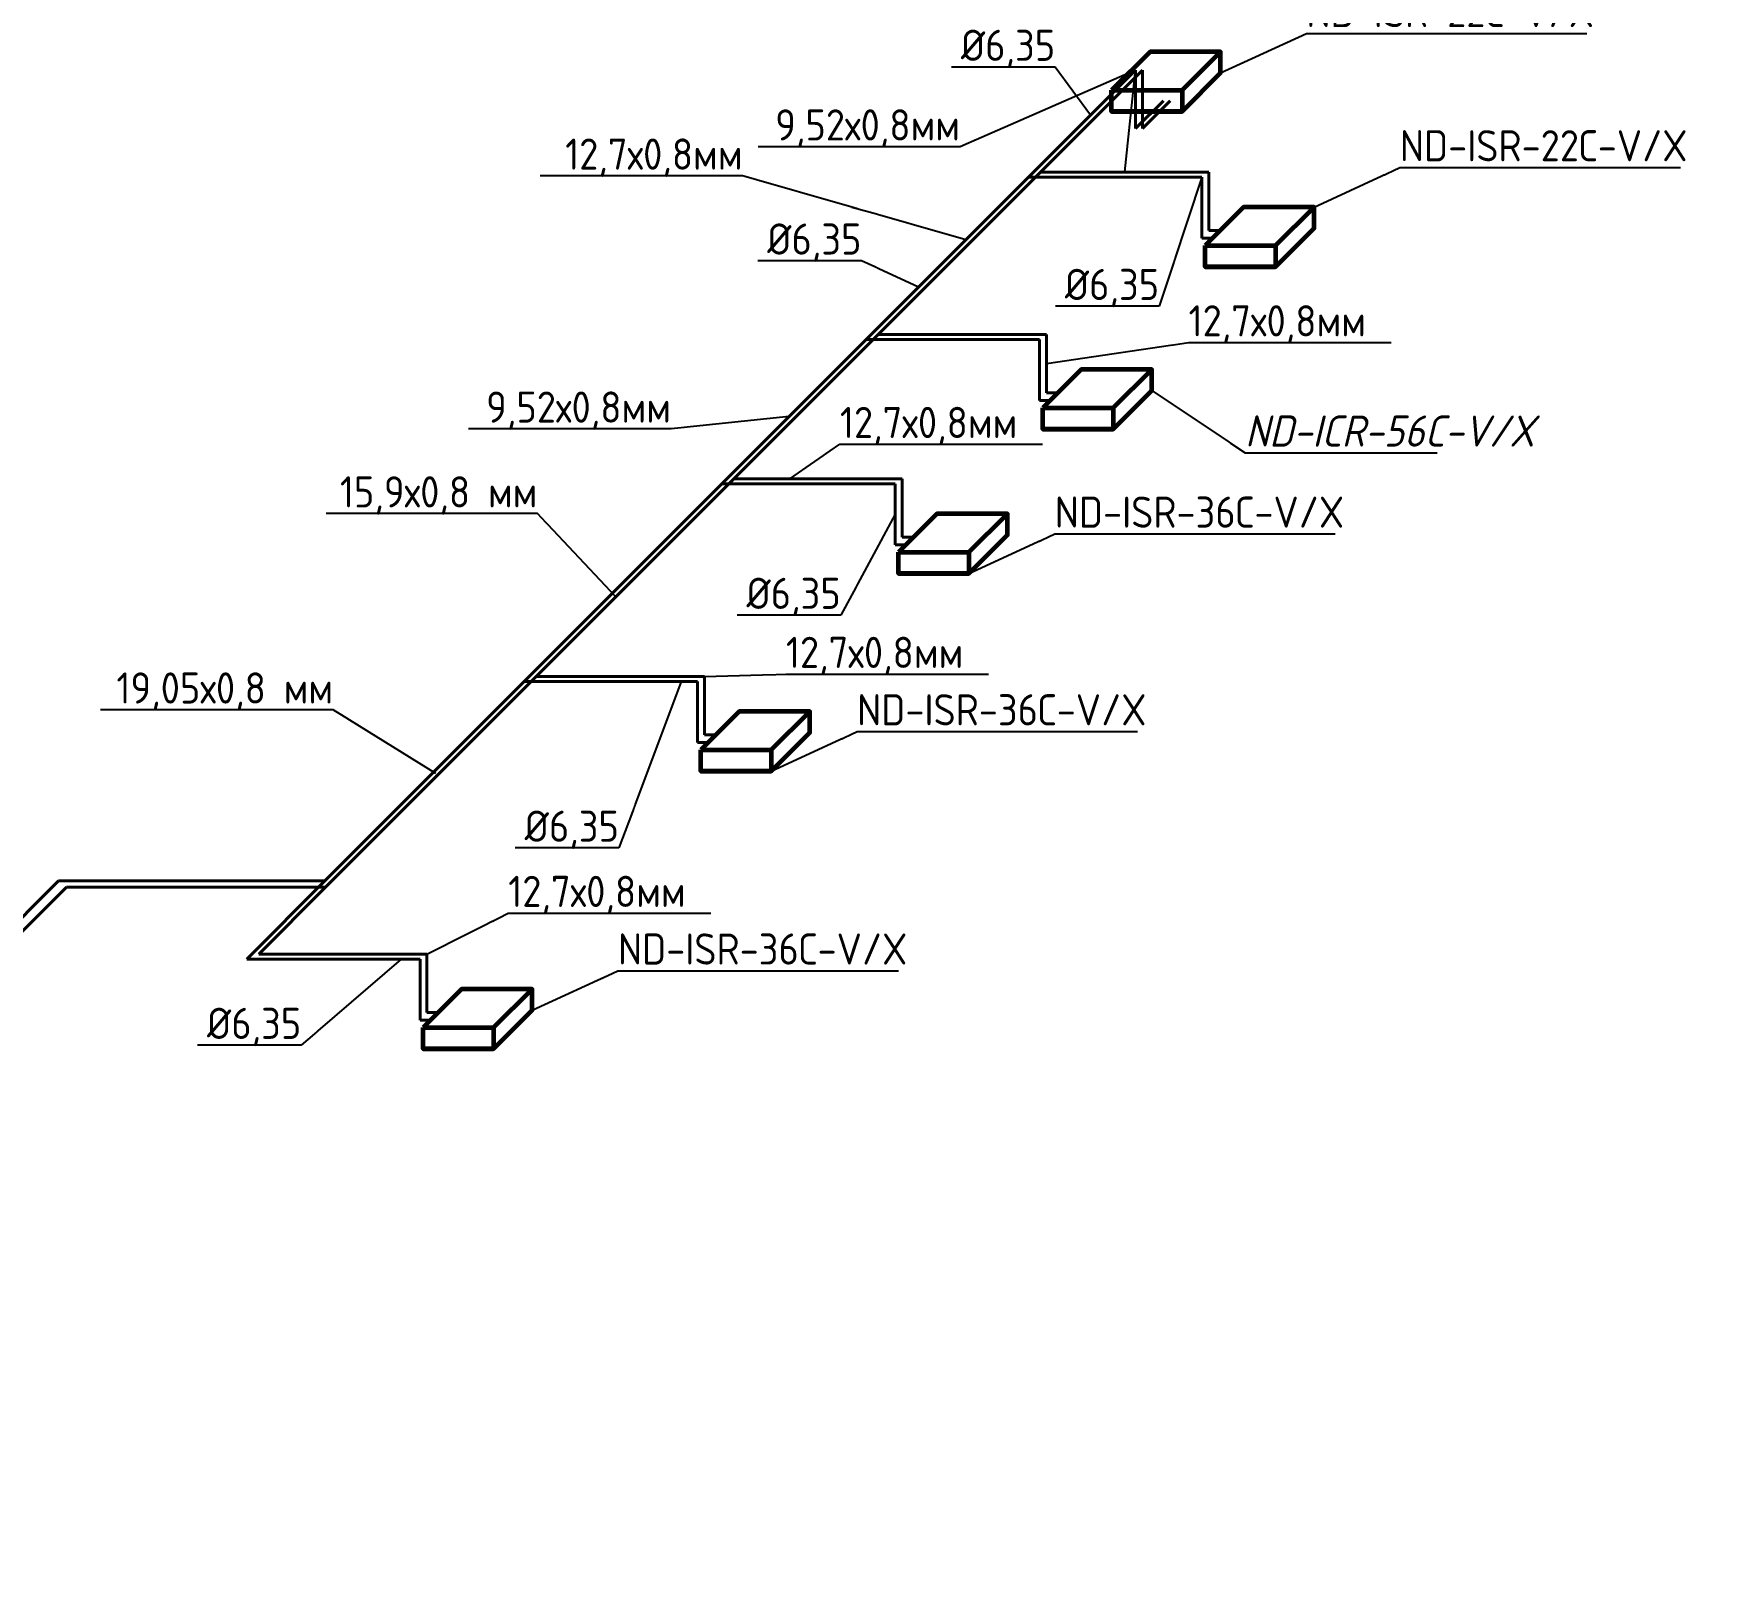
# Model space of a CAD drawing. Header units: millimetres. Extents: x -129048 to 476301, y -5853 to 215316.
# Drawn here: x -22279 to -8832, y 79105 to 91587 of the extents above; entities that cross this region are included whole.
import ezdxf
from ezdxf import colors
from ezdxf.entities.mleader import LeaderData, LeaderLine
from ezdxf.math import Vec2, Vec3

# ---------------------------------------------------------------- set-up
doc = ezdxf.new("R2010")
doc.units = ezdxf.units.MM
doc.layers.add('GAZLAITER', color=1, linetype='Continuous', lineweight=40)
doc.layers.add('Кондеи', color=6, linetype='Continuous', lineweight=60)
doc.styles.add('PIK', font='isocpeur.ttf', dxfattribs={"width": 0.9, "height": 250})

msp = doc.modelspace()

# ---------------------------------------------------------------- linework, layer by layer
at = {"layer": 'GAZLAITER', "lineweight": 40, "ltscale": 10}
for p, q in [((-13432.148, 91291.739), (-19938.888, 84784.999)), ((-13432.148, 90822.912), (-13432.148, 91291.739)), ((-13208.301, 91046.759), (-13432.148, 90822.912)), ((-12898.345, 90434.593), (-14289.294, 90434.593)), ((-14201.337, 89131.601), (-15592.285, 89131.601)), ((-15360.095, 87972.843), (-16751.044, 87972.843)), ((-16946.832, 86386.106), (-18337.781, 86386.106)), ((-22076.709, 84784.999), (-27756.969, 79104.739)), ((-19938.888, 84784.999), (-22076.709, 84784.999)), ((-19938.888, 84784.999), (-20566.697, 84157.19)), ((-19175.748, 84157.19), (-20566.697, 84157.19))]:
    msp.add_line(p, q, dxfattribs=at)
at = {"layer": 'GAZLAITER', "color": 5}
for p, q in [((-13376.586, 91291.739), (-19933.945, 84734.38)), ((-12842.783, 90474.81), (-14193.515, 90474.81)), ((-12842.783, 90005.983), (-12842.783, 90474.81)), ((-12842.783, 90005.983), (-12752.464, 90005.983)), ((-14145.775, 89171.819), (-15496.507, 89171.819)), ((-14145.775, 88702.992), (-14145.775, 89171.819)), ((-14145.775, 88702.992), (-14055.456, 88702.992)), ((-15304.534, 88013.06), (-16655.266, 88013.06)), ((-15304.534, 87544.233), (-15304.534, 88013.06)), ((-15304.534, 87544.233), (-15214.215, 87544.233)), ((-16891.27, 86426.323), (-18242.002, 86426.323)), ((-16891.27, 85957.496), (-16891.27, 86426.323)), ((-16891.27, 85957.496), (-16800.951, 85957.496)), ((-22014.408, 84734.38), (-27581.133, 79167.655)), ((-19933.945, 84734.38), (-22014.408, 84734.38)), ((-19933.945, 84734.38), (-20470.919, 84197.407)), ((-19120.187, 84197.407), (-20470.919, 84197.407)), ((-19120.187, 83728.58), (-19120.187, 84197.407)), ((-19120.187, 83728.58), (-19029.867, 83728.58))]:
    msp.add_line(p, q, dxfattribs=at)
at = {"layer": 'GAZLAITER', "color": 5, "lineweight": 40, "ltscale": 10}
for p, q in [((-13376.586, 90822.912), (-13376.586, 91291.739)), ((-13152.74, 91046.759), (-13376.586, 90822.912))]:
    msp.add_line(p, q, dxfattribs=at)
at = {"layer": 'GAZLAITER'}
for p, q in [((-12898.345, 89945.084), (-12898.345, 90434.593)), ((-12898.345, 89945.084), (-12813.363, 89945.084)), ((-14201.337, 88642.093), (-14201.337, 89131.601)), ((-14201.337, 88642.093), (-14116.355, 88642.093)), ((-15360.095, 87483.334), (-15360.095, 87972.843)), ((-15360.095, 87483.334), (-15275.113, 87483.334)), ((-16946.832, 85896.597), (-16946.832, 86386.106)), ((-16946.832, 85896.597), (-16861.85, 85896.597)), ((-19175.748, 83667.681), (-19175.748, 84157.19)), ((-19175.748, 83667.681), (-19090.766, 83667.681))]:
    msp.add_line(p, q, dxfattribs=at)
at = {"layer": 'Кондеи'}
for p, q in [((-12748.747, 91270.402), (-12748.747, 91440.764)), ((-11998.288, 90023.157), (-11998.288, 90193.519)), ((-13301.279, 88720.165), (-13301.279, 88890.528)), ((-14460.038, 87561.406), (-14460.038, 87731.769)), ((-16046.775, 85974.67), (-16046.775, 86145.033)), ((-18275.691, 83745.754), (-18275.691, 83916.116))]:
    msp.add_line(p, q, dxfattribs=at)
for points in [[(-13624.212, 91131.94), (-13057.572, 91131.94), (-12748.747, 91440.764), (-13315.388, 91440.764)], [(-13624.212, 90961.577), (-13057.572, 90961.577), (-12748.747, 91270.402), (-13057.572, 90961.577)], [(-13624.212, 91131.94), (-13057.572, 91131.94), (-13057.572, 90961.577), (-13624.212, 90961.577)], [(-12873.752, 89884.695), (-12307.112, 89884.695), (-11998.288, 90193.519), (-12564.928, 90193.519)], [(-12873.752, 89714.333), (-12307.112, 89714.333), (-11998.288, 90023.157), (-12307.112, 89714.333)], [(-12873.752, 89884.695), (-12307.112, 89884.695), (-12307.112, 89714.333), (-12873.752, 89714.333)], [(-14176.744, 88581.704), (-13610.103, 88581.704), (-13301.279, 88890.528), (-13867.919, 88890.528)], [(-14176.744, 88411.341), (-13610.103, 88411.341), (-13301.279, 88720.165), (-13610.103, 88411.341)], [(-14176.744, 88581.704), (-13610.103, 88581.704), (-13610.103, 88411.341), (-14176.744, 88411.341)], [(-15335.503, 87422.945), (-14768.862, 87422.945), (-14460.038, 87731.769), (-15026.678, 87731.769)], [(-15335.503, 87252.582), (-14768.862, 87252.582), (-14460.038, 87561.406), (-14768.862, 87252.582)], [(-15335.503, 87422.945), (-14768.862, 87422.945), (-14768.862, 87252.582), (-15335.503, 87252.582)], [(-16922.239, 85836.208), (-16355.599, 85836.208), (-16046.775, 86145.033), (-16613.415, 86145.033)], [(-16922.239, 85665.846), (-16355.599, 85665.846), (-16046.775, 85974.67), (-16355.599, 85665.846)], [(-16922.239, 85836.208), (-16355.599, 85836.208), (-16355.599, 85665.846), (-16922.239, 85665.846)], [(-19151.155, 83607.292), (-18584.515, 83607.292), (-18275.691, 83916.116), (-18842.331, 83916.116)], [(-19151.155, 83436.929), (-18584.515, 83436.929), (-18275.691, 83745.754), (-18584.515, 83436.929)], [(-19151.155, 83607.292), (-18584.515, 83607.292), (-18584.515, 83436.929), (-19151.155, 83436.929)]]:
    msp.add_lwpolyline(points, close=True, dxfattribs=at)

# ---------------------------------------------------------------- next in the draw order: leaders
at = {"layer": 'GAZLAITER', "color": 18, "lineweight": 25, "ltscale": 10, "true_color": 0x000000}
ml = msp.add_multileader_mtext('Standard', dxfattribs=at)
ml.set_content('{\\C256;\\c0;%%C6,35}', color=1, style='PIK')
ml.set_leader_properties()
ml.build(insert=Vec2(0, 0))
ml.multileader.update_dxf_attribs({"text_left_attachment_type": 6, "text_right_attachment_type": 6, "dogleg_length": 0.36, "arrow_head_size": 0.18})
ctx = ml.context
ctx.base_point, ctx.char_height, ctx.arrow_head_size, ctx.landing_gap_size, ctx.plane_origin = Vec3(-14785.414, 91317.028), 250, 0.18, 0.09, Vec3(-16766.921, 93991.945)
ctx.left_attachment, ctx.right_attachment, ctx.text_align_type = 6, 6, 2
notes = []
notes.append((ctx, [(1, (1, 1, 0), (-14076.124, 91317.028), (-1, 0), 0.36, [(0, [(-13794.154, 90929.733)], 0, [])])]))
ctx.mtext.insert, ctx.mtext.alignment, ctx.mtext.flow_direction = Vec3(-14076.574, 91617.028), 3, 5
ctx.mtext.has_bg_fill, ctx.mtext.bg_color, ctx.mtext.bg_scale_factor, ctx.mtext.bg_transparency, ctx.mtext.use_window_bg_color = 1, -1027028792, 1.5, 0, 1
ml = msp.add_multileader_mtext('Standard', dxfattribs=at)
ml.set_content('{\\C256;\\c0;%%C6,35}', color=1, style='PIK')
ml.set_leader_properties()
ml.build(insert=Vec2(0, 0))
ml.multileader.update_dxf_attribs({"text_left_attachment_type": 6, "text_right_attachment_type": 6, "dogleg_length": 0.36, "arrow_head_size": 0.18})
ctx = ml.context
ctx.base_point, ctx.char_height, ctx.arrow_head_size, ctx.landing_gap_size, ctx.plane_origin = Vec3(-16340.616, 89761.826), 250, 0.18, 0.09, Vec3(-18145.996, 92612.871)
ctx.left_attachment, ctx.right_attachment, ctx.text_align_type = 6, 6, 2
notes.append((ctx, [(1, (1, 1, 0), (-15631.326, 89761.826), (-1, 0), 0.36, [(0, [(-15173.228, 89550.659)], 0, [])])]))
ctx.mtext.insert, ctx.mtext.alignment, ctx.mtext.flow_direction = Vec3(-15631.776, 90061.826), 3, 5
ctx.mtext.has_bg_fill, ctx.mtext.bg_color, ctx.mtext.bg_scale_factor, ctx.mtext.bg_transparency, ctx.mtext.use_window_bg_color = 1, -1027028792, 1.5, 0, 1
ml = msp.add_multileader_mtext('Standard', dxfattribs=at)
ml.set_content('15,9х0,8 мм', color=(0, 0, 0), style='PIK')
ml.set_leader_properties()
ml.build(insert=Vec2(0, 0))
ml.multileader.update_dxf_attribs({"text_left_attachment_type": 6, "text_right_attachment_type": 6, "dogleg_length": 0.36, "arrow_head_size": 0.18})
ctx = ml.context
ctx.base_point, ctx.char_height, ctx.arrow_head_size, ctx.landing_gap_size, ctx.plane_origin = Vec3(-19740.857, 87732.426), 250, 0.18, 0.09, Vec3(-17602.773, 87065.552)
ctx.left_attachment, ctx.right_attachment, ctx.text_align_type = 6, 6, 2
notes.append((ctx, [(0, (1, 1, 0), (-18232.817, 87732.426), (-1, 0), 0.36, [(0, [(-17602.773, 87065.552)], 0, [])])]))
ctx.mtext.insert, ctx.mtext.alignment, ctx.mtext.flow_direction = Vec3(-18233.267, 88032.426), 3, 5
ctx.mtext.has_bg_fill, ctx.mtext.bg_color, ctx.mtext.bg_scale_factor, ctx.mtext.bg_transparency, ctx.mtext.use_window_bg_color = 1, -1027028792, 1.5, 0, 1
ml = msp.add_multileader_mtext('Standard', dxfattribs=at)
ml.set_content('{\\C256;\\c0;%%C6,35}', color=1, style='PIK')
ml.set_leader_properties()
ml.build(insert=Vec2(0, 0))
ml.multileader.update_dxf_attribs({"text_left_attachment_type": 6, "text_right_attachment_type": 6, "dogleg_length": 0.36, "arrow_head_size": 0.18})
ctx = ml.context
ctx.base_point, ctx.char_height, ctx.arrow_head_size, ctx.landing_gap_size, ctx.plane_origin = Vec3(-16507.161, 86917.968), 250, 0.18, 0.09, Vec3(-18488.669, 89592.885)
ctx.left_attachment, ctx.right_attachment, ctx.text_align_type = 6, 6, 2
notes.append((ctx, [(1, (1, 1, 0), (-15797.871, 86917.968), (-1, 0), 0.36, [(0, [(-15360.095, 87728.088)], 0, [])])]))
ctx.mtext.insert, ctx.mtext.alignment, ctx.mtext.flow_direction = Vec3(-15798.321, 87217.968), 3, 5
ctx.mtext.has_bg_fill, ctx.mtext.bg_color, ctx.mtext.bg_scale_factor, ctx.mtext.bg_transparency, ctx.mtext.use_window_bg_color = 1, -1027028792, 1.5, 0, 1
ml = msp.add_multileader_mtext('Standard', dxfattribs=at)
ml.set_content('19,05х0,8 мм', color=(0, 0, 0), style='PIK')
ml.set_leader_properties()
ml.build(insert=Vec2(0, 0))
ml.multileader.update_dxf_attribs({"text_left_attachment_type": 6, "text_right_attachment_type": 6, "dogleg_length": 0.36, "arrow_head_size": 0.18})
ctx = ml.context
ctx.base_point, ctx.char_height, ctx.arrow_head_size, ctx.landing_gap_size, ctx.plane_origin = Vec3(-21537.981, 86158.206), 250, 0.18, 0.09, Vec3(-19553.437, 86038.255)
ctx.left_attachment, ctx.right_attachment, ctx.text_align_type = 6, 6, 2
notes.append((ctx, [(0, (1, 1, 0), (-19872.441, 86158.206), (-1, 0), 0.36, [(1, [(-19049.434, 85645.84)], 0, [])])]))
ctx.mtext.insert, ctx.mtext.alignment, ctx.mtext.flow_direction = Vec3(-19872.891, 86458.206), 3, 5
ctx.mtext.has_bg_fill, ctx.mtext.bg_color, ctx.mtext.bg_scale_factor, ctx.mtext.bg_transparency, ctx.mtext.use_window_bg_color = 1, -1027028792, 1.5, 0, 1
ml = msp.add_multileader_mtext('Standard', dxfattribs=at)
ml.set_content('{\\C256;\\c0;%%C6,35}', color=1, style='PIK')
ml.set_leader_properties()
ml.build(insert=Vec2(0, 0))
ml.multileader.update_dxf_attribs({"text_left_attachment_type": 6, "text_right_attachment_type": 6, "dogleg_length": 0.36, "arrow_head_size": 0.18})
ctx = ml.context
ctx.base_point, ctx.char_height, ctx.arrow_head_size, ctx.landing_gap_size, ctx.plane_origin = Vec3(-18287.868, 85048.864), 250, 0.18, 0.09, Vec3(-20167.268, 87723.781)
ctx.left_attachment, ctx.right_attachment, ctx.text_align_type = 6, 6, 2
notes.append((ctx, [(1, (1, 1, 0), (-17578.578, 85048.864), (-1, 0), 0.36, [(0, [(-17078.935, 86386.106)], 0, [])])]))
ctx.mtext.insert, ctx.mtext.alignment, ctx.mtext.flow_direction = Vec3(-17579.028, 85348.864), 3, 5
ctx.mtext.has_bg_fill, ctx.mtext.bg_color, ctx.mtext.bg_scale_factor, ctx.mtext.bg_transparency, ctx.mtext.use_window_bg_color = 1, -1027028792, 1.5, 0, 1
ml = msp.add_multileader_mtext('Standard', dxfattribs=at)
ml.set_content('{\\C256;\\c0;%%C6,35}', color=1, style='PIK')
ml.set_leader_properties()
ml.build(insert=Vec2(0, 0))
ml.multileader.update_dxf_attribs({"text_left_attachment_type": 6, "text_right_attachment_type": 6, "dogleg_length": 0.36, "arrow_head_size": 0.18})
ctx = ml.context
ctx.base_point, ctx.char_height, ctx.arrow_head_size, ctx.landing_gap_size, ctx.plane_origin = Vec3(-20838.056, 83465.984), 250, 0.18, 0.09, Vec3(-22819.564, 86140.901)
ctx.left_attachment, ctx.right_attachment, ctx.text_align_type = 6, 6, 2
notes.append((ctx, [(1, (1, 1, 0), (-20128.766, 83465.984), (-1, 0), 0.36, [(0, [(-19327.763, 84157.19)], 0, [])])]))
ctx.mtext.insert, ctx.mtext.alignment, ctx.mtext.flow_direction = Vec3(-20129.216, 83765.984), 3, 5
ctx.mtext.has_bg_fill, ctx.mtext.bg_color, ctx.mtext.bg_scale_factor, ctx.mtext.bg_transparency, ctx.mtext.use_window_bg_color = 1, -1027028792, 1.5, 0, 1
at = {"layer": 'Кондеи', "color": 18, "lineweight": 25, "ltscale": 10, "true_color": 0x000000}
ml = msp.add_multileader_mtext('Standard', dxfattribs=at)
ml.set_content('ND-ISR-22С-V/X', color=(0, 0, 0), style='PIK')
ml.set_leader_properties()
ml.build(insert=Vec2(0, 0))
ml.multileader.update_dxf_attribs({"text_left_attachment_type": 6, "text_right_attachment_type": 6, "dogleg_length": 0.36, "arrow_head_size": 0.18})
ctx = ml.context
ctx.base_point, ctx.char_height, ctx.arrow_head_size, ctx.landing_gap_size, ctx.plane_origin = Vec3(-12059.779, 91587.613), 250, 0.18, 0.09, Vec3(-12748.747, 91058.802)
ctx.left_attachment, ctx.right_attachment = 6, 6
notes.append((ctx, [(0, (1, 1, 0), (-12060.139, 91587.613), (1, 0), 0.36, [(0, [(-12748.747, 91270.402)], 0, [])])]))
ctx.mtext.insert, ctx.mtext.flow_direction = Vec3(-12059.689, 91887.613), 5
ctx.mtext.has_bg_fill, ctx.mtext.bg_color, ctx.mtext.bg_scale_factor, ctx.mtext.bg_transparency, ctx.mtext.use_window_bg_color = 1, -1027028792, 1.5, 0, 1
ml = msp.add_multileader_mtext('Standard', dxfattribs=at)
ml.set_content('ND-ISR-22С-V/X', color=(0, 0, 0), style='PIK')
ml.set_leader_properties()
ml.build(insert=Vec2(0, 0))
ml.multileader.update_dxf_attribs({"text_left_attachment_type": 6, "text_right_attachment_type": 6, "dogleg_length": 0.36, "arrow_head_size": 0.18})
ctx = ml.context
ctx.base_point, ctx.char_height, ctx.arrow_head_size, ctx.landing_gap_size, ctx.plane_origin = Vec3(-11309.319, 90510.731), 250, 0.18, 0.09, Vec3(-11998.288, 89981.92)
ctx.left_attachment, ctx.right_attachment = 6, 6
notes.append((ctx, [(0, (1, 1, 0), (-11309.679, 90510.731), (1, 0), 0.36, [(0, [(-11998.288, 90193.519)], 0, [])])]))
ctx.mtext.insert, ctx.mtext.flow_direction = Vec3(-11309.229, 90810.731), 5
ctx.mtext.has_bg_fill, ctx.mtext.bg_color, ctx.mtext.bg_scale_factor, ctx.mtext.bg_transparency, ctx.mtext.use_window_bg_color = 1, -1027028792, 1.5, 0, 1
ml = msp.add_multileader_mtext('Standard', dxfattribs=at)
ml.set_content('{\\fISOCPEUR|b1|i1|c204|p34;ND-ICR-56C-V/X}', color=(0, 0, 0), style='PIK')
ml.set_leader_properties()
ml.build(insert=Vec2(0, 0))
ml.multileader.update_dxf_attribs({"text_left_attachment_type": 6, "text_right_attachment_type": 6, "dogleg_length": 0.36, "arrow_head_size": 0.18})
ctx = ml.context
ctx.base_point, ctx.char_height, ctx.arrow_head_size, ctx.landing_gap_size, ctx.plane_origin = Vec3(-12551.753, 88220.68), 250, 0.18, 0.09, Vec3(-13301.279, 88720.165)
ctx.left_attachment, ctx.right_attachment = 6, 6
notes.append((ctx, [(0, (1, 1, 0), (-12552.113, 88220.68), (1, 0), 0.36, [(0, [(-13301.279, 88720.165)], 0, [])])]))
ctx.mtext.insert, ctx.mtext.width, ctx.mtext.flow_direction = Vec3(-12551.663, 88520.68), 1527.61426, 5
ctx.mtext.has_bg_fill, ctx.mtext.bg_color, ctx.mtext.bg_scale_factor, ctx.mtext.bg_transparency, ctx.mtext.use_window_bg_color = 1, -1027028792, 1.5, 0, 1
ml = msp.add_multileader_mtext('Standard', dxfattribs=at)
ml.set_content('ND-ISR-36С-V/X', color=(0, 0, 0), style='PIK')
ml.set_leader_properties()
ml.build(insert=Vec2(0, 0))
ml.multileader.update_dxf_attribs({"text_left_attachment_type": 6, "text_right_attachment_type": 6, "dogleg_length": 0.36, "arrow_head_size": 0.18})
ctx = ml.context
ctx.base_point, ctx.char_height, ctx.arrow_head_size, ctx.landing_gap_size, ctx.plane_origin = Vec3(-14079.894, 87569.794), 250, 0.18, 0.09, Vec3(-14768.862, 87040.983)
ctx.left_attachment, ctx.right_attachment = 6, 6
notes.append((ctx, [(0, (1, 1, 0), (-14080.254, 87569.794), (1, 0), 0.36, [(0, [(-14768.862, 87252.582)], 0, [])])]))
ctx.mtext.insert, ctx.mtext.flow_direction = Vec3(-14079.804, 87869.794), 5
ctx.mtext.has_bg_fill, ctx.mtext.bg_color, ctx.mtext.bg_scale_factor, ctx.mtext.bg_transparency, ctx.mtext.use_window_bg_color = 1, -1027028792, 1.5, 0, 1
ml = msp.add_multileader_mtext('Standard', dxfattribs=at)
ml.set_content('ND-ISR-36С-V/X', color=(0, 0, 0), style='PIK')
ml.set_leader_properties()
ml.build(insert=Vec2(0, 0))
ml.multileader.update_dxf_attribs({"text_left_attachment_type": 6, "text_right_attachment_type": 6, "dogleg_length": 0.36, "arrow_head_size": 0.18})
ctx = ml.context
ctx.base_point, ctx.char_height, ctx.arrow_head_size, ctx.landing_gap_size, ctx.plane_origin = Vec3(-15666.63, 85983.058), 250, 0.18, 0.09, Vec3(-16355.599, 85454.247)
ctx.left_attachment, ctx.right_attachment = 6, 6
notes.append((ctx, [(0, (1, 1, 0), (-15666.99, 85983.058), (1, 0), 0.36, [(0, [(-16355.599, 85665.846)], 0, [])])]))
ctx.mtext.insert, ctx.mtext.flow_direction = Vec3(-15666.54, 86283.058), 5
ctx.mtext.has_bg_fill, ctx.mtext.bg_color, ctx.mtext.bg_scale_factor, ctx.mtext.bg_transparency, ctx.mtext.use_window_bg_color = 1, -1027028792, 1.5, 0, 1
ml = msp.add_multileader_mtext('Standard', dxfattribs=at)
ml.set_content('ND-ISR-36С-V/X', color=(0, 0, 0), style='PIK')
ml.set_leader_properties()
ml.build(insert=Vec2(0, 0))
ml.multileader.update_dxf_attribs({"text_left_attachment_type": 6, "text_right_attachment_type": 6, "dogleg_length": 0.36, "arrow_head_size": 0.18})
ctx = ml.context
ctx.base_point, ctx.char_height, ctx.arrow_head_size, ctx.landing_gap_size, ctx.plane_origin = Vec3(-17586.723, 84062.965), 250, 0.18, 0.09, Vec3(-18275.691, 83534.154)
ctx.left_attachment, ctx.right_attachment = 6, 6
notes.append((ctx, [(0, (1, 1, 0), (-17587.083, 84062.965), (1, 0), 0.36, [(0, [(-18275.691, 83745.754)], 0, [])])]))
ctx.mtext.insert, ctx.mtext.flow_direction = Vec3(-17586.633, 84362.965), 5
ctx.mtext.has_bg_fill, ctx.mtext.bg_color, ctx.mtext.bg_scale_factor, ctx.mtext.bg_transparency, ctx.mtext.use_window_bg_color = 1, -1027028792, 1.5, 0, 1
for ctx, leaders in notes:
    for number, flags, end, landing, length, lines in leaders:
        leader = LeaderData()
        leader.index, (leader.has_last_leader_line, leader.has_dogleg_vector, leader.attachment_direction) = number, flags
        leader.last_leader_point, leader.dogleg_vector, leader.dogleg_length = Vec3(end), Vec3(landing), length
        for number, points, colour, breaks in lines:
            line = LeaderLine()
            line.index, line.vertices, line.color, line.breaks = number, Vec3.list(points), colors.encode_raw_color(colour), breaks
            leader.lines.append(line)
        ctx.leaders.append(leader)

# ---------------------------------------------------------------- next in the draw order: leaders
at = {"layer": 'GAZLAITER', "color": 18, "lineweight": 25, "ltscale": 10, "true_color": 0x000000}
ml = msp.add_multileader_mtext('Standard', dxfattribs=at)
ml.set_content('9,52х0,8мм', color=(0, 0, 0), style='PIK')
ml.set_leader_properties()
ml.build(insert=Vec2(0, 0))
ml.multileader.update_dxf_attribs({"text_left_attachment_type": 6, "text_right_attachment_type": 6, "dogleg_length": 0.36, "arrow_head_size": 0.18})
ctx = ml.context
ctx.base_point, ctx.char_height, ctx.arrow_head_size, ctx.landing_gap_size, ctx.plane_origin = Vec3(-16258.342, 90677.904), 250, 0.18, 0.09, Vec3(-15892.935, 92462.174)
ctx.left_attachment, ctx.right_attachment, ctx.text_align_type = 6, 6, 2
notes = []
notes.append((ctx, [(1, (1, 1, 0), (-14840.302, 90677.904), (-1, 0), 0.36, [(1, [(-13518.149, 90474.81), (-13432.148, 91291.739)], 0, [])])]))
ctx.mtext.insert, ctx.mtext.alignment, ctx.mtext.flow_direction = Vec3(-14840.752, 90977.904), 3, 5
ctx.mtext.has_bg_fill, ctx.mtext.bg_color, ctx.mtext.bg_scale_factor, ctx.mtext.bg_transparency, ctx.mtext.use_window_bg_color = 1, -1027028792, 1.5, 0, 1
ml = msp.add_multileader_mtext('Standard', dxfattribs=at)
ml.set_content('12,7х0,8мм', color=(0, 0, 0), style='PIK')
ml.set_leader_properties()
ml.build(insert=Vec2(0, 0))
ml.multileader.update_dxf_attribs({"text_left_attachment_type": 6, "text_right_attachment_type": 6, "dogleg_length": 0.36, "arrow_head_size": 0.18})
ctx = ml.context
ctx.base_point, ctx.char_height, ctx.arrow_head_size, ctx.landing_gap_size, ctx.plane_origin = Vec3(-15804.933, 88289.509), 250, 0.18, 0.09, Vec3(-16902.463, 89131.42)
ctx.left_attachment, ctx.right_attachment = 6, 6
notes.append((ctx, [(0, (1, 1, 0), (-15805.293, 88289.509), (1, 0), 0.36, [(0, [(-16208.21, 88013.06)], 0, [])])]))
ctx.mtext.insert, ctx.mtext.flow_direction = Vec3(-15804.843, 88589.509), 5
ctx.mtext.has_bg_fill, ctx.mtext.bg_color, ctx.mtext.bg_scale_factor, ctx.mtext.bg_transparency, ctx.mtext.use_window_bg_color = 1, -1027028792, 1.5, 0, 1
ml = msp.add_multileader_mtext('Standard', dxfattribs=at)
ml.set_content('12,7х0,8мм', color=(0, 0, 0), style='PIK')
ml.set_leader_properties()
ml.build(insert=Vec2(0, 0))
ml.multileader.update_dxf_attribs({"text_left_attachment_type": 6, "text_right_attachment_type": 6, "dogleg_length": 0.36, "arrow_head_size": 0.18})
ctx = ml.context
ctx.base_point, ctx.char_height, ctx.arrow_head_size, ctx.landing_gap_size, ctx.plane_origin = Vec3(-16238.537, 86444.047), 250, 0.18, 0.09, Vec3(-17743.493, 87285.959)
ctx.left_attachment, ctx.right_attachment = 6, 6
notes.append((ctx, [(0, (1, 1, 0), (-16238.897, 86444.047), (1, 0), 0.36, [(0, [(-16891.27, 86426.323)], 0, [])])]))
ctx.mtext.insert, ctx.mtext.flow_direction = Vec3(-16238.447, 86744.047), 5
ctx.mtext.has_bg_fill, ctx.mtext.bg_color, ctx.mtext.bg_scale_factor, ctx.mtext.bg_transparency, ctx.mtext.use_window_bg_color = 1, -1027028792, 1.5, 0, 1
ml = msp.add_multileader_mtext('Standard', dxfattribs=at)
ml.set_content('12,7х0,8мм', color=(0, 0, 0), style='PIK')
ml.set_leader_properties()
ml.build(insert=Vec2(0, 0))
ml.multileader.update_dxf_attribs({"text_left_attachment_type": 6, "text_right_attachment_type": 6, "dogleg_length": 0.36, "arrow_head_size": 0.18})
ctx = ml.context
ctx.base_point, ctx.char_height, ctx.arrow_head_size, ctx.landing_gap_size, ctx.plane_origin = Vec3(-18467.453, 84525.463), 250, 0.18, 0.09, Vec3(-19972.409, 85057.042)
ctx.left_attachment, ctx.right_attachment = 6, 6
notes.append((ctx, [(0, (1, 1, 0), (-18467.813, 84525.463), (1, 0), 0.36, [(0, [(-19120.187, 84197.407)], 0, [])])]))
ctx.mtext.insert, ctx.mtext.flow_direction = Vec3(-18467.363, 84825.463), 5
ctx.mtext.has_bg_fill, ctx.mtext.bg_color, ctx.mtext.bg_scale_factor, ctx.mtext.bg_transparency, ctx.mtext.use_window_bg_color = 1, -1027028792, 1.5, 0, 1
for ctx, leaders in notes:
    for number, flags, end, landing, length, lines in leaders:
        leader = LeaderData()
        leader.index, (leader.has_last_leader_line, leader.has_dogleg_vector, leader.attachment_direction) = number, flags
        leader.last_leader_point, leader.dogleg_vector, leader.dogleg_length = Vec3(end), Vec3(landing), length
        for number, points, colour, breaks in lines:
            line = LeaderLine()
            line.index, line.vertices, line.color, line.breaks = number, Vec3.list(points), colors.encode_raw_color(colour), breaks
            leader.lines.append(line)
        ctx.leaders.append(leader)

# ---------------------------------------------------------------- next in the draw order: leaders
ml = msp.add_multileader_mtext('Standard', dxfattribs=at)
ml.set_content('12,7х0,8мм', color=(0, 0, 0), style='PIK')
ml.set_leader_properties()
ml.build(insert=Vec2(0, 0))
ml.multileader.update_dxf_attribs({"text_left_attachment_type": 6, "text_right_attachment_type": 6, "dogleg_length": 0.36, "arrow_head_size": 0.18})
ctx = ml.context
ctx.base_point, ctx.char_height, ctx.arrow_head_size, ctx.landing_gap_size, ctx.plane_origin = Vec3(-17959.053, 90443.63), 250, 0.18, 0.09, Vec3(-19056.584, 91285.541)
ctx.left_attachment, ctx.right_attachment, ctx.text_align_type = 6, 6, 2
notes = []
notes.append((ctx, [(1, (1, 1, 0), (-16586.013, 90443.63), (-1, 0), 0.36, [(0, [(-14793.765, 89930.122)], 0, [])])]))
ctx.mtext.insert, ctx.mtext.alignment, ctx.mtext.flow_direction = Vec3(-16586.463, 90743.63), 3, 5
ctx.mtext.has_bg_fill, ctx.mtext.bg_color, ctx.mtext.bg_scale_factor, ctx.mtext.bg_transparency, ctx.mtext.use_window_bg_color = 1, -1027028792, 1.5, 0, 1
ml = msp.add_multileader_mtext('Standard', dxfattribs=at)
ml.set_content('{\\C256;\\c0;%%C6,35}', color=1, style='PIK')
ml.set_leader_properties()
ml.build(insert=Vec2(0, 0))
ml.multileader.update_dxf_attribs({"text_left_attachment_type": 6, "text_right_attachment_type": 6, "dogleg_length": 0.36, "arrow_head_size": 0.18})
ctx = ml.context
ctx.base_point, ctx.char_height, ctx.arrow_head_size, ctx.landing_gap_size, ctx.plane_origin = Vec3(-13950.963, 89397.284), 250, 0.18, 0.09, Vec3(-16026.919, 92299.39)
ctx.left_attachment, ctx.right_attachment, ctx.text_align_type = 6, 6, 2
notes.append((ctx, [(1, (1, 1, 0), (-13241.673, 89397.284), (-1, 0), 0.36, [(0, [(-12898.345, 90434.593)], 0, [])])]))
ctx.mtext.insert, ctx.mtext.alignment, ctx.mtext.flow_direction = Vec3(-13242.123, 89697.284), 3, 5
ctx.mtext.has_bg_fill, ctx.mtext.bg_color, ctx.mtext.bg_scale_factor, ctx.mtext.bg_transparency, ctx.mtext.use_window_bg_color = 1, -1027028792, 1.5, 0, 1
ml = msp.add_multileader_mtext('Standard', dxfattribs=at)
ml.set_content('9,52х0,8мм', color=(0, 0, 0), style='PIK')
ml.set_leader_properties()
ml.build(insert=Vec2(0, 0))
ml.multileader.update_dxf_attribs({"text_left_attachment_type": 6, "text_right_attachment_type": 6, "dogleg_length": 0.36, "arrow_head_size": 0.18})
ctx = ml.context
ctx.base_point, ctx.char_height, ctx.arrow_head_size, ctx.landing_gap_size, ctx.plane_origin = Vec3(-18578.849, 88412.959), 250, 0.18, 0.09, Vec3(-18213.443, 90197.229)
ctx.left_attachment, ctx.right_attachment, ctx.text_align_type = 6, 6, 2
notes.append((ctx, [(1, (1, 1, 0), (-17160.809, 88412.959), (-1, 0), 0.36, [(1, [(-16211.615, 88512.272)], 0, [])])]))
ctx.mtext.insert, ctx.mtext.alignment, ctx.mtext.flow_direction = Vec3(-17161.259, 88712.959), 3, 5
ctx.mtext.has_bg_fill, ctx.mtext.bg_color, ctx.mtext.bg_scale_factor, ctx.mtext.bg_transparency, ctx.mtext.use_window_bg_color = 1, -1027028792, 1.5, 0, 1
for ctx, leaders in notes:
    for number, flags, end, landing, length, lines in leaders:
        leader = LeaderData()
        leader.index, (leader.has_last_leader_line, leader.has_dogleg_vector, leader.attachment_direction) = number, flags
        leader.last_leader_point, leader.dogleg_vector, leader.dogleg_length = Vec3(end), Vec3(landing), length
        for number, points, colour, breaks in lines:
            line = LeaderLine()
            line.index, line.vertices, line.color, line.breaks = number, Vec3.list(points), colors.encode_raw_color(colour), breaks
            leader.lines.append(line)
        ctx.leaders.append(leader)

# ---------------------------------------------------------------- next in the draw order: leaders
ml = msp.add_multileader_mtext('Standard', dxfattribs=at)
ml.set_content('12,7х0,8мм', color=(0, 0, 0), style='PIK')
ml.set_leader_properties()
ml.build(insert=Vec2(0, 0))
ml.multileader.update_dxf_attribs({"text_left_attachment_type": 6, "text_right_attachment_type": 6, "dogleg_length": 0.36, "arrow_head_size": 0.18})
ctx = ml.context
ctx.base_point, ctx.char_height, ctx.arrow_head_size, ctx.landing_gap_size, ctx.plane_origin = Vec3(-13005.831, 89105.44), 250, 0.18, 0.09, Vec3(-14103.361, 89947.351)
ctx.left_attachment, ctx.right_attachment = 6, 6
notes = []
notes.append((ctx, [(0, (1, 1, 0), (-13006.191, 89105.44), (1, 0), 0.36, [(0, [(-14145.775, 88937.405)], 0, [])])]))
ctx.mtext.insert, ctx.mtext.flow_direction = Vec3(-13005.741, 89405.44), 5
ctx.mtext.has_bg_fill, ctx.mtext.bg_color, ctx.mtext.bg_scale_factor, ctx.mtext.bg_transparency, ctx.mtext.use_window_bg_color = 1, -1027028792, 1.5, 0, 1
for ctx, leaders in notes:
    for number, flags, end, landing, length, lines in leaders:
        leader = LeaderData()
        leader.index, (leader.has_last_leader_line, leader.has_dogleg_vector, leader.attachment_direction) = number, flags
        leader.last_leader_point, leader.dogleg_vector, leader.dogleg_length = Vec3(end), Vec3(landing), length
        for number, points, colour, breaks in lines:
            line = LeaderLine()
            line.index, line.vertices, line.color, line.breaks = number, Vec3.list(points), colors.encode_raw_color(colour), breaks
            leader.lines.append(line)
        ctx.leaders.append(leader)

doc.saveas('drawing.dxf')
